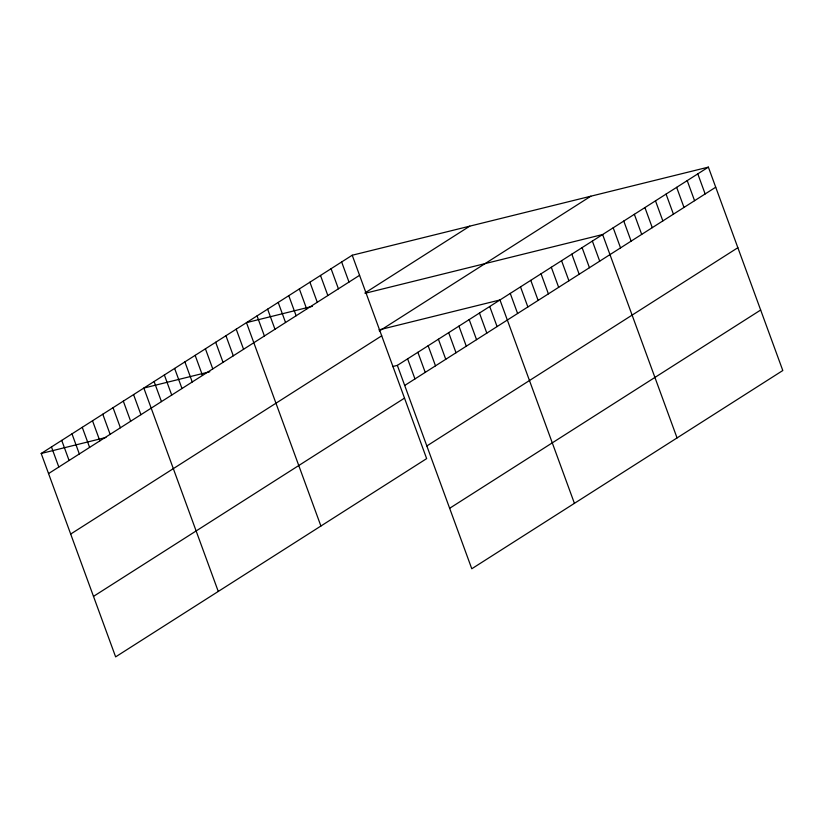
<?xml version="1.0" encoding="UTF-8"?>
<svg xmlns="http://www.w3.org/2000/svg" width="824" height="824" viewBox="0 0 824 824"><rect width="100%" height="100%" fill="white"/><g stroke="black" fill="none" stroke-linecap="round" stroke-linejoin="round"><path stroke-width="1.24" d="M352.219 255.234L426.647 458.618L115.628 656.872L41.2 453.478L352.219 255.234L708.372 167.128L782.8 370.522L471.781 568.766L397.353 365.382L708.372 167.128M48.554 473.573L359.573 275.319M365.063 292.891L469.752 226.157M379.38 330.991L590.839 196.205M70.689 534.055L381.708 335.811M404.697 385.467L715.716 187.213M93.493 596.38L404.512 398.126M426.832 445.959L737.861 247.705M449.647 508.284L760.665 310.03M312.43 306.322L246.469 322.637L320.907 526.021M365.166 293.272L602.622 234.531L677.05 437.925M209.801 371.748L143.84 388.063L218.267 591.447M378.968 329.899L499.983 299.957L574.421 503.351M41.2 453.478L105.966 437.462M392.554 366.567L397.353 365.382M697.794 173.864L705.148 193.959M687.216 180.611L694.57 200.696M676.648 187.347L683.992 207.432M666.07 194.093L673.424 214.178M655.492 200.829L662.846 220.914M644.924 207.576L652.268 227.661M634.346 214.312L641.7 234.397M623.768 221.048L631.122 241.144M613.2 227.795L620.544 247.88M592.363 241.072L599.707 261.167M582.094 247.622L589.448 267.707M571.835 254.163L579.179 274.248M561.566 260.703L568.921 280.788M551.308 267.244L558.651 287.329M541.038 273.784L548.393 293.869M530.78 280.335L538.124 300.42M520.511 286.876L527.865 306.961M510.252 293.416L517.606 313.501M489.724 306.497L497.078 326.582M479.455 313.038L486.809 333.133M469.196 319.588L476.55 339.673M458.937 326.129L466.281 346.214M448.668 332.669L456.022 352.754M438.409 339.21L445.753 359.295M428.14 345.75L435.494 365.835M417.881 352.301L425.225 372.386M407.612 358.842L414.966 378.927M341.641 261.97L348.995 282.055M331.073 268.706L338.417 288.802M320.495 275.453L327.849 295.538M309.917 282.189L317.271 302.274M299.349 288.936L306.693 309.021M288.771 295.672L296.125 315.757M278.193 302.418L285.547 322.503M267.625 309.154L274.969 329.239M257.047 315.891L264.401 335.986M236.21 329.178L243.564 349.263M225.941 335.718L233.295 355.803M215.682 342.259L223.036 362.344M205.423 348.809L212.767 368.894M195.154 355.35L202.508 375.435M184.895 361.891L192.239 381.976M174.626 368.431L181.98 388.516M164.367 374.972L171.711 395.057M154.098 381.512L161.453 401.607M133.57 394.603L140.925 414.688M123.312 401.144L130.655 421.229M113.043 407.684L120.397 427.769M102.784 414.225L110.128 434.31M92.515 420.776L99.869 440.861M82.256 427.316L89.61 447.401M71.987 433.857L79.341 453.942M61.728 440.397L69.082 460.482M51.459 446.938L58.813 467.023"/></g></svg>
